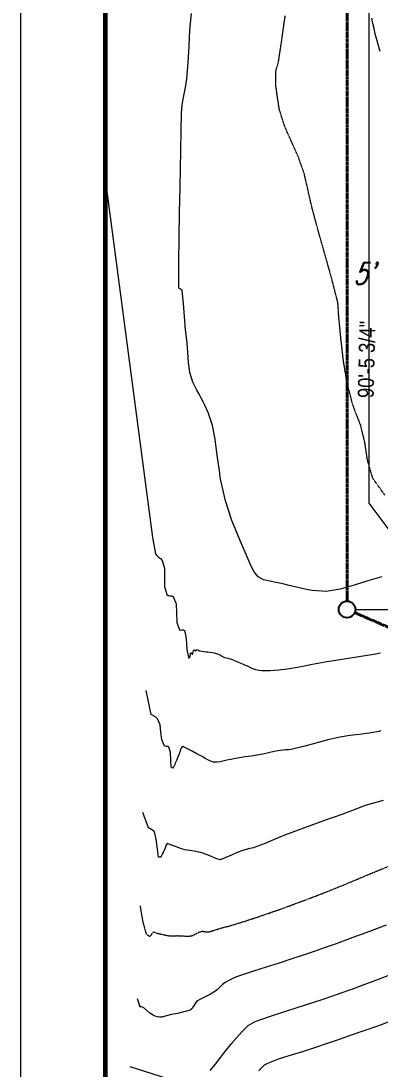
# Model space of a CAD drawing. Header units: inches. Extents: x 2775 to 17527, y 515 to 14737.
# Drawn here: x 5102 to 5710, y 2290 to 4064 of the extents above; entities that cross this region are included whole.
import ezdxf

# ---------------------------------------------------------------- set-up
doc = ezdxf.new("R2010")
doc.units = ezdxf.units.IN
doc.header["$LTSCALE"] = 0.5
doc.header["$MEASUREMENT"] = 0
doc.header["$PDMODE"] = 1
for name, pattern in [('CENTER', [2, 1.25, -0.25, 0.25, -0.25]), ('HIDDEN', [0.375, 0.25, -0.125]), ('HIDDEN2', [0.1875, 0.125, -0.0625]), ('PHANTOM', [2.5, 1.25, -0.25, 0.25, -0.25, 0.25, -0.25])]:
    doc.linetypes.add(name, pattern=pattern)
doc.layers.get('0').update_dxf_attribs({"linetype": 'CONTINUOUS'})
for name, color, linetype, lineweight in [('ARCHENT RD', 3, 'CENTER', 20), ('V-BNDY', 3, 'PHANTOM', 40), ('VX-TOPO-MAJR', 1, 'HIDDEN', 20), ('VX-TOPO-MINR', 7, 'CONTINUOUS', 5)]:
    doc.layers.add(name, color=color, linetype=linetype, lineweight=lineweight)
for name, color, linetype in [('TEXT', 7, 'CONTINUOUS'), ('TITLE BLOCK', 7, 'CONTINUOUS'), ('VX-PINS', 7, 'HIDDEN2')]:
    doc.layers.add(name, color=color, linetype=linetype)
doc.styles.add('ARCHENTLTD', font='technical.ttf', dxfattribs={"height": 6})
doc.styles.add('BEI', font='romans.shx', dxfattribs={"width": 0.75})
doc.styles.add('EXIST', font='romans.shx', dxfattribs={"width": 0.75, "oblique": 20, "height": 12})
doc.linetypes.add('FENCE', pattern='A,1,-0.15,["X",BEI,S=0.16,R=180,X=0,Y=0.08],0.35', length=1.5)

# ---------------------------------------------------------------- blocks, each defined once
blk = doc.blocks.new('F-LGPIN')
at = {"linetype": 'Continuous'}
blk.add_circle((0, 0), 0.0391, dxfattribs=at)

msp = doc.modelspace()

# ---------------------------------------------------------------- linework, layer by layer
at = {"layer": 'ARCHENT RD', "color": 7, "linetype": 'FENCE', "lineweight": 20, "ltscale": 75}
for p, q in [((5690.7057, 4110.1551), (5690.6485, 3247.5397)), ((5690.6485, 3247.5397), (5861.4581, 3018.3795))]:
    msp.add_line(p, q, dxfattribs=at)
at = {"layer": 'ARCHENT RD', "color": 1, "linetype": 'Continuous', "ltscale": 7.5}
msp.add_point((5395.2206, 3097.8935, -44589.5261), dxfattribs=at)
at = {"layer": 'TITLE BLOCK', "color": 7, "linetype": 'Continuous', "lineweight": 0, "ltscale": 0.5}
msp.add_line((5101.5104, 515.3065, 48504.8648), (5101.5104, 8675.2015, 48504.8648), dxfattribs=at)
at = {"layer": 'TITLE BLOCK', "color": 7, "linetype": 'Continuous', "lineweight": 30, "ltscale": 0.5, "const_width": 7.9057, "elevation": 48504.8648}
msp.add_lwpolyline([(5401.2923, 1417.0144), (10240.407, 1417.0144), (10240.407, 658.0646), (5244.2686, 658.0646), (5244.2686, 8458.2136), (10240.407, 8458.2136), (10240.407, 1417.0144)], dxfattribs=at)
at = {"layer": 'V-BNDY'}
for p, q in [((5653.9292, 3081.7716), (5653.9292, 7485.7342)), ((5666.7886, 3062.1365), (6880.3067, 2538.5861))]:
    msp.add_line(p, q, dxfattribs=at)
at = {"layer": 'V-BNDY', "color": 1, "lineweight": 20, "ltscale": 1.5}
msp.add_line((5667.9391, 3067.7097), (10029.3272, 3068.3205), dxfattribs=at)
at = {"layer": 'V-BNDY', "lineweight": 20, "ltscale": 1.5}
msp.add_line((5667.9391, 3067.7097), (6836.2327, 3067.8733), dxfattribs=at)
at = {"layer": 'VX-TOPO-MAJR'}
for points in [[(5536.0842, 3933.6734), (5536.0222, 3934.5426), (5532.9684, 3956.0648), (5533.0618, 3977.4556), (5534.4254, 3982.9953), (5536.236, 3988.4403), (5537.6479, 3993.9648), (5543.5767, 4033.2194), (5549.123, 4072.5934)], [(5717.7454, 3261.2331), (5697.4912, 3289.6356), (5688.6009, 3319.5652), (5684.0315, 3350.0091), (5676.74, 3379.9549), (5673.2844, 3388.7912), (5669.7261, 3397.5844), (5666.2775, 3406.4515), (5663.151, 3415.5097), (5653.893, 3451.4929), (5647.7754, 3487.9411), (5643.5732, 3524.659), (5640.0614, 3561.451), (5639.5865, 3567.4431), (5639.2324, 3573.4458), (5638.8598, 3579.4465), (5638.3293, 3585.4329), (5638.2353, 3586.2392), (5638.1249, 3587.0434), (5637.9898, 3587.8442), (5637.822, 3588.6403), (5627.7469, 3628.1508), (5616.7641, 3667.3315), (5605.6186, 3706.4212), (5595.0554, 3745.6588), (5591.5355, 3760.2511), (5588.2388, 3774.9096), (5584.9614, 3789.5706), (5581.4995, 3804.1707), (5572.0709, 3831.9986), (5559.9289, 3859.0038), (5547.9765, 3886.0704), (5539.1166, 3914.0828), (5537.5839, 3924.5934), (5535.763, 3935.1577)], [(5717.7454, 3261.2331), (5697.4912, 3289.6356), (5688.6009, 3319.5652), (5684.0315, 3350.0091), (5676.74, 3379.9549), (5673.2844, 3388.7912), (5669.7261, 3397.5844), (5666.2775, 3406.4515), (5663.151, 3415.5097), (5653.893, 3451.4929), (5647.7754, 3487.9411), (5643.5732, 3524.659), (5640.0614, 3561.451), (5639.5865, 3567.4431), (5639.2324, 3573.4458), (5638.8598, 3579.4465), (5638.3293, 3585.4329), (5638.2353, 3586.2392), (5638.1249, 3587.0434), (5637.9898, 3587.8442), (5637.822, 3588.6403), (5627.7469, 3628.1508), (5616.7641, 3667.3315), (5605.6186, 3706.4212), (5595.0554, 3745.6588), (5591.5355, 3760.2511), (5588.2388, 3774.9096), (5584.9614, 3789.5706), (5581.4995, 3804.1707), (5572.0709, 3831.9986), (5559.9289, 3859.0038), (5547.9765, 3886.0704), (5539.1166, 3914.0828), (5537.5839, 3924.5934), (5535.763, 3935.1577)]]:
    msp.add_lwpolyline(points, dxfattribs=at)
at = {"layer": 'VX-TOPO-MAJR', "flags": 128}
msp.add_lwpolyline([(5303.2864, 2566.1083), (5304.6736, 2556.6624), (5308.3588, 2536.5972), (5313.6279, 2518.3209), (5319.7664, 2514.2419), (5320.6034, 2515.1079), (5321.6436, 2516.1559), (5322.6917, 2517.3312), (5323.5522, 2518.5793), (5323.8792, 2519.1744), (5324.2012, 2519.7698), (5324.5187, 2520.3657), (5324.8323, 2520.9622), (5324.9045, 2521.1345), (5324.9665, 2521.3151), (5325.0401, 2521.4846), (5325.1465, 2521.6239), (5326.2194, 2521.9163), (5327.4925, 2521.4329), (5328.8538, 2520.6683), (5330.1916, 2520.1172), (5336.4665, 2518.6464), (5342.7293, 2517.135), (5349.0277, 2515.8398), (5355.4092, 2515.0172), (5358.083, 2514.9626), (5360.754, 2515.1154), (5363.4231, 2515.3261), (5366.091, 2515.4452), (5371.2425, 2515.3058), (5376.4042, 2514.9501), (5381.5519, 2514.6067), (5386.6615, 2514.5042), (5392.1355, 2515.7288), (5397.3807, 2518.3582), (5402.6066, 2521.1415), (5408.0226, 2522.8273), (5410.7922, 2522.7513), (5413.6101, 2522.1861), (5416.4235, 2521.6813), (5419.1798, 2521.7869), (5426.8808, 2523.8477), (5434.5306, 2526.34), (5442.1831, 2528.8215), (5449.8924, 2530.8497), (5450.8587, 2531.0206), (5451.8376, 2531.16), (5452.8141, 2531.3193), (5453.7732, 2531.5495), (5485.5439, 2541.4318), (5517.0907, 2551.9498), (5548.4473, 2563.0233), (5579.6475, 2574.5722), (5592.1384, 2579.2858), (5604.6155, 2584.0188), (5617.0653, 2588.8162), (5629.4744, 2593.7231), (5649.2267, 2601.8159), (5668.9088, 2610.0742), (5688.585, 2618.3485), (5708.3197, 2626.4893), (5733.1589, 2636.399), (5758.0956, 2646.0411), (5783.1306, 2655.4479), (5808.2647, 2664.6517), (5817.1356, 2667.6973), (5826.0747, 2670.5009), (5835.0707, 2673.1517), (5844.1125, 2675.7388), (5876.9104, 2684.812), (5909.8552, 2693.0671), (5943.0057, 2700.0837), (5976.4207, 2705.4412), (5988.7205, 2706.682), (6001.0854, 2707.3415), (6013.4824, 2707.6319), (6025.8786, 2707.7653), (6048.3242, 2707.9615), (6070.7542, 2707.8776), (6093.1868, 2707.1878), (6115.6401, 2705.5662), (6135.7478, 2702.9221), (6155.6231, 2699.2231), (6175.3877, 2694.8772), (6195.1629, 2690.2926), (6213.7879, 2686.2746), (6232.3561, 2682.1007), (6250.5185, 2676.7744), (6267.9262, 2669.2994), (6285.0814, 2659.8844), (6301.8706, 2650.0406), (6318.4805, 2639.9584), (6335.0977, 2629.8288), (6346.9933, 2622.6899), (6358.8794, 2615.5541), (6370.6872, 2608.2927), (6382.3478, 2600.7771), (6395.24, 2591.1345), (6407.4216, 2580.5634), (6419.4636, 2569.8057), (6431.9371, 2559.6034), (6446.0964, 2549.0072), (6460.3119, 2538.4842), (6474.6062, 2528.0626), (6489.0016, 2517.7701), (6499.2164, 2510.6283), (6509.4914, 2503.5851), (6519.8196, 2496.6166), (6530.1942, 2489.6991), (6545.4822, 2479.7857)], dxfattribs=at)
at = {"layer": 'VX-TOPO-MINR'}
for points in [[(5713.0112, 3123.0592), (5704.9833, 3120.6593), (5696.9718, 3118.1916), (5688.928, 3115.8289), (5665.6382, 3108.7763), (5642.0054, 3102.0842), (5618.2887, 3098.1792), (5594.747, 3099.4874), (5585.0212, 3101.5671), (5575.3127, 3103.8015), (5565.6112, 3106.0887), (5555.9065, 3108.3272), (5544.9808, 3110.691), (5534.0421, 3112.9803), (5523.1013, 3115.3447), (5512.1692, 3117.934), (5503.06, 3122.9415), (5496.2484, 3131.5177), (5490.9498, 3141.9423), (5486.3793, 3152.4951), (5472.0492, 3185.2877), (5458.9304, 3218.1837), (5447.9647, 3251.5651), (5440.0939, 3285.814), (5439.1838, 3291.6988), (5438.4028, 3297.5991), (5437.6336, 3303.4997), (5436.7588, 3309.3856), (5433.5659, 3332.5495), (5430.534, 3355.7711), (5426.1211, 3378.68), (5418.7851, 3400.9056), (5415.9687, 3407.0712), (5412.9596, 3413.078), (5409.8624, 3419.0155), (5406.7817, 3424.9732), (5403.1956, 3431.7547), (5399.5229, 3438.4652), (5395.9458, 3445.2794), (5392.6466, 3452.372), (5387.6991, 3468.6313), (5385.4092, 3485.344), (5384.2681, 3502.247), (5382.7667, 3519.0774), (5380.4306, 3541.0955), (5378.72, 3563.1939), (5376.9714, 3585.2866), (5374.5214, 3607.2876), (5373.4961, 3608.7352), (5371.5714, 3609.7105), (5369.7124, 3610.69), (5368.8842, 3612.1498), (5369.1817, 3654.5366), (5369.6521, 3696.956), (5370.2657, 3739.3868), (5370.9931, 3781.8075), (5371.523, 3813.2887), (5372.0332, 3844.7706), (5372.6294, 3876.2523), (5373.4171, 3907.7326), (5374.7678, 3922.2947), (5377.3528, 3936.7412), (5380.2541, 3951.1558), (5382.5537, 3965.6225), (5384.9287, 3993.1853), (5386.3228, 4020.885), (5387.7394, 4048.5839), (5390.1818, 4076.1444)], [(5709.7558, 4011.696), (5701.526, 4041.8286), (5699.4958, 4050.6479), (5697.7538, 4059.5322), (5696.0654, 4068.4239)], [(5244.2999, 3796.1351), (5322.5678, 3202.2935), (5324.4273, 3189.2757), (5326.9497, 3173.9554), (5329.6629, 3161.5493), (5331.5391, 3158.7098), (5334.7127, 3156.121), (5338.1342, 3153.5302), (5340.7543, 3150.6847), (5344.5701, 3137.3463), (5344.5452, 3121.7791), (5344.536, 3106.2143), (5348.3987, 3092.8833), (5350.6308, 3091.3516), (5353.8549, 3090.801), (5357.1362, 3090.3789), (5359.5399, 3089.2326), (5364.1673, 3077.2349), (5364.7285, 3061.2753), (5365.3034, 3045.3178), (5369.9718, 3033.3259), (5371.8604, 3032.7827), (5374.4986, 3033.0855), (5376.9932, 3033.2074), (5378.4511, 3032.1218), (5380.6986, 3021.5183), (5381.7056, 3010.6129), (5382.6958, 2999.6519), (5384.8927, 2988.8818), (5385.1603, 2987.9769), (5385.4325, 2987.0808), (5385.7382, 2986.1996), (5386.1063, 2985.3392), (5387.0407, 2985.4841), (5387.8478, 2988.6623), (5388.7023, 2992.4167), (5389.7786, 2994.2899), (5390.2743, 2993.8867), (5390.8463, 2992.9595), (5391.4202, 2992.0503), (5391.9215, 2991.7013), (5392.7288, 2993.0077), (5393.2334, 2995.554), (5393.7568, 2998.0934), (5394.6207, 2999.3791), (5395.2644, 2999.0718), (5396.0757, 2998.2774), (5396.9075, 2997.5144), (5397.6129, 2997.3009), (5397.9103, 2997.7155), (5398.1234, 2998.4257), (5398.3671, 2999.0784), (5398.7565, 2999.3207), (5399.6586, 2999.1628), (5400.6317, 2998.9548), (5401.6194, 2998.6866), (5402.5649, 2998.3479), (5403.1043, 2998.0829), (5403.6332, 2997.7877), (5404.1716, 2997.523), (5404.7394, 2997.3495), (5408.0622, 2996.8312), (5411.4002, 2996.4276), (5414.7416, 2996.0508), (5418.0746, 2995.6132), (5421.6128, 2995.0875), (5425.1478, 2994.5434), (5428.6746, 2993.9425), (5432.1881, 2993.2461), (5435.8944, 2991.9418), (5439.3871, 2990.0342), (5442.8439, 2988.0229), (5446.4423, 2986.4074), (5449.3499, 2985.5921), (5452.3153, 2984.9303), (5455.2679, 2984.2241), (5458.1368, 2983.2756), (5463.3344, 2981.105), (5468.5062, 2978.8655), (5473.6767, 2976.6233), (5478.8704, 2974.4447), (5480.4175, 2973.827), (5481.9707, 2973.2222), (5483.5237, 2972.617), (5485.0704, 2971.9982), (5486.0491, 2971.5428), (5486.9984, 2971.0281), (5487.9472, 2970.5014), (5488.9242, 2970.0103), (5493.91, 2967.8462), (5498.9943, 2966.0016), (5504.1831, 2964.6754), (5509.4826, 2964.0663), (5523.8689, 2964.1431), (5538.2266, 2965.2122), (5552.5201, 2967.0473), (5566.7137, 2969.4222), (5579.2052, 2971.7917), (5591.684, 2974.2539), (5604.1735, 2976.66), (5616.6967, 2978.8614), (5634.5635, 2981.711), (5652.4439, 2984.4903), (5670.3209, 2987.2938), (5688.1774, 2990.2156), (5699.4688, 2992.1646), (5710.7517, 2994.1663)], [(5711.1273, 2861.8711), (5709.5276, 2861.5063), (5707.9268, 2861.1467), (5691.5709, 2858.1726), (5675.0624, 2856.015), (5658.5274, 2854.0225), (5642.0919, 2851.5439), (5621.3034, 2846.8567), (5600.7239, 2841.0784), (5580.1381, 2835.3252), (5559.3308, 2830.7135), (5554.6009, 2830.1209), (5549.8276, 2829.8179), (5545.0512, 2829.5551), (5540.3123, 2829.083), (5530.5983, 2827.2182), (5520.9474, 2824.8029), (5511.2827, 2822.4955), (5501.5271, 2820.9542), (5501.4798, 2820.9523), (5501.4322, 2820.9535), (5501.3846, 2820.9548), (5501.3371, 2820.9533), (5501.2234, 2820.9435), (5501.1096, 2820.9328), (5500.996, 2820.9205), (5500.8826, 2820.9063), (5491.1782, 2819.5204), (5481.4932, 2818.0226), (5471.8246, 2816.4439), (5462.1691, 2814.8152), (5457.4854, 2813.8835), (5452.8305, 2812.7832), (5448.1838, 2811.6531), (5443.5247, 2810.6319), (5438.3705, 2809.6333), (5433.1185, 2808.965), (5427.8919, 2809.1254), (5422.8138, 2810.6128), (5418.1331, 2812.9705), (5413.7149, 2815.4405), (5409.3921, 2817.9362), (5404.9977, 2820.3711), (5398.2107, 2823.9581), (5391.4174, 2827.5393), (5384.6238, 2831.1192), (5377.8359, 2834.7024), (5377.4033, 2834.9738), (5376.9742, 2835.2806), (5376.5547, 2835.5472), (5376.1512, 2835.6982), (5374.4584, 2835.0571), (5373.1062, 2833.0014), (5372.0074, 2830.3133), (5371.0745, 2827.7751), (5370.6301, 2826.6161), (5370.2058, 2825.4558), (5369.78, 2824.299), (5369.3314, 2823.1501), (5368.2009, 2820.4055), (5367.0611, 2817.6638), (5365.9212, 2814.9221), (5364.7906, 2812.1776), (5363.8661, 2809.8193), (5362.9874, 2807.4438), (5362.119, 2805.0614), (5361.2255, 2802.6826), (5360.7269, 2801.6455), (5360.0936, 2800.6361), (5359.4298, 2799.7309), (5358.8395, 2799.006), (5356.1829, 2800.8882), (5355.4992, 2812.0479), (5354.8205, 2825.6102), (5352.1792, 2834.7002), (5350.5929, 2835.424), (5348.274, 2835.7924), (5345.911, 2836.269), (5344.1926, 2837.3172), (5339.9747, 2847.3939), (5338.4788, 2859.7062), (5337.0416, 2872.1302), (5333, 2882.5418), (5329.9632, 2885.2728), (5325.8193, 2887.7402), (5322.1633, 2889.5266), (5313.8174, 2930.2658)], [(5714.7874, 2744.3537), (5704.6487, 2741.488), (5694.5196, 2738.5848), (5684.4236, 2735.5633), (5682.9712, 2735.0473), (5681.5484, 2734.4493), (5680.1335, 2733.8294), (5678.7045, 2733.2476), (5646.4113, 2721.3254), (5614.0205, 2709.6357), (5581.6273, 2697.9533), (5549.3268, 2686.0531), (5537.267, 2681.2583), (5525.3157, 2676.1756), (5513.3663, 2671.0888), (5501.3122, 2666.2811), (5495.3654, 2664.3641), (5489.2924, 2662.8225), (5483.1974, 2661.361), (5477.1844, 2659.6844), (5467.5371, 2656.1133), (5458.0741, 2651.9523), (5448.6351, 2647.7146), (5439.0596, 2643.9131), (5439.0329, 2643.9048), (5439.0053, 2643.8987), (5438.9775, 2643.8964), (5438.9502, 2643.899), (5431.4757, 2646.1679), (5424.197, 2649.2771), (5416.929, 2652.4864), (5409.4866, 2655.0555), (5405.8587, 2656.0037), (5402.2152, 2656.9228), (5398.5565, 2657.7898), (5394.8829, 2658.5814), (5390.9375, 2659.1769), (5386.9545, 2659.5644), (5382.9872, 2660.0221), (5379.0885, 2660.8285), (5371.9957, 2663.0419), (5365.0035, 2665.5544), (5358.0475, 2668.173), (5351.0632, 2670.7045), (5350.6442, 2670.8967), (5350.2115, 2671.1191), (5349.7978, 2671.2557), (5349.4357, 2671.1905), (5347.4381, 2668.9981), (5346.1469, 2665.9356), (5345.0972, 2662.547), (5343.8243, 2659.3759), (5343.4347, 2658.6492), (5343.0435, 2657.9226), (5342.6523, 2657.196), (5342.263, 2656.4694), (5341.1978, 2654.3867), (5340.1662, 2652.2618), (5339.1538, 2650.1715), (5338.1461, 2648.1928), (5334.5993, 2648.4365), (5332.6551, 2661.5572), (5330.7874, 2678.7797), (5327.4703, 2691.3287), (5324.8677, 2693.7116), (5320.9606, 2696.0414), (5317.4034, 2697.8111), (5307.8441, 2723.7103)], [(5719.8092, 2533.1012), (5691.7483, 2522.6012), (5663.666, 2512.1556), (5635.5427, 2501.8145), (5616.8741, 2495.175), (5598.1263, 2488.7635), (5579.3411, 2482.4621), (5560.56, 2476.1531), (5538.8331, 2469.0137), (5517.0254, 2462.1228), (5495.1994, 2455.2692), (5473.4173, 2448.2418), (5466.7297, 2445.7742), (5460.2101, 2442.8871), (5453.8447, 2439.6363), (5447.6201, 2436.0775), (5442.9193, 2432.6203), (5438.6531, 2428.5997), (5434.4815, 2424.4883), (5430.0648, 2420.7587), (5422.6907, 2416.256), (5414.7888, 2412.4293), (5406.8625, 2408.6643), (5399.4149, 2404.3469), (5396.3085, 2400.7942), (5394.0184, 2396.2321), (5391.5598, 2391.9474), (5387.9479, 2389.2267), (5377.5029, 2386.2596), (5366.8973, 2383.9317), (5356.2707, 2381.7563), (5345.7626, 2379.2468), (5344.2721, 2378.7968), (5342.7854, 2378.3039), (5341.2981, 2377.8305), (5339.8056, 2377.4392), (5336.2555, 2377.3017), (5332.6556, 2378.1193), (5329.0898, 2379.4271), (5325.6419, 2380.76), (5319.9505, 2384.1185), (5314.6731, 2388.8593), (5309.6472, 2393.3062), (5304.7104, 2395.783), (5304.2548, 2395.5726), (5303.7921, 2395.0078), (5303.4332, 2394.4235), (5298.7287, 2408.5063)], [(5744.0438, 2455.609), (5706.4156, 2441.2412), (5668.7318, 2427.0138), (5666.4076, 2426.1422), (5664.0836, 2425.2701), (5661.7572, 2424.4042), (5659.4258, 2423.5514), (5643.3894, 2417.8875), (5627.2941, 2412.3946), (5611.1746, 2406.9736), (5595.0653, 2401.5252), (5570.6515, 2393.626), (5546.1359, 2386.08), (5521.6904, 2378.2168), (5497.4873, 2369.3663), (5486.0145, 2362.685), (5476.1644, 2353.5061), (5467.1381, 2343.1325), (5458.1372, 2332.8672), (5457.8986, 2332.615), (5457.6615, 2332.3622), (5457.4273, 2332.1073), (5457.197, 2331.8486), (5448.067, 2320.8295), (5439.2972, 2309.5216), (5430.5614, 2298.1688), (5421.5336, 2287.0146)], [(5362.7886, 2269.2373), (5286.2326, 2293.4578)]]:
    msp.add_lwpolyline(points, dxfattribs=at)
at = {"layer": 'VX-TOPO-MINR', "flags": 128}
msp.add_lwpolyline([(5733.5603, 2372.7821), (5707.2041, 2363.0943), (5680.7445, 2353.6918), (5660.6311, 2346.77), (5640.507, 2339.8768), (5620.378, 2332.998), (5600.2498, 2326.1192), (5579.8891, 2319.5302), (5559.4406, 2313.2455), (5539.0517, 2306.6925), (5518.8695, 2299.2986), (5513.3846, 2296.0993), (5508.6743, 2291.7106), (5504.3574, 2286.7526)], dxfattribs=at)

# ---------------------------------------------------------------- block references
at = {"layer": 'VX-PINS', "lineweight": 30, "xscale": 360.0064188206338, "yscale": 360.0064188206339, "zscale": 360.0064188206338, "rotation": 4.367222222222222}
msp.add_blockref('F-LGPIN', (5653.8752, 3067.7078), dxfattribs=at)

# ---------------------------------------------------------------- texts
at = {"layer": 'TEXT'}
for s, insert, char_height, attachment_point, rotation, style in [("5'", (5663.3097, 3653.4341), 35.99856, 1, 2.3019444, 'EXIST'), ('{\\H0.75x;90\'-5 3/4"\\P}  ', (5675.0496, 3556.1382), 36, 3, 88.5752778, 'ARCHENTLTD')]:
    msp.add_mtext(s, dxfattribs=dict(at, insert=insert, char_height=char_height, attachment_point=attachment_point, rotation=rotation, style=style))

doc.saveas('drawing.dxf')
